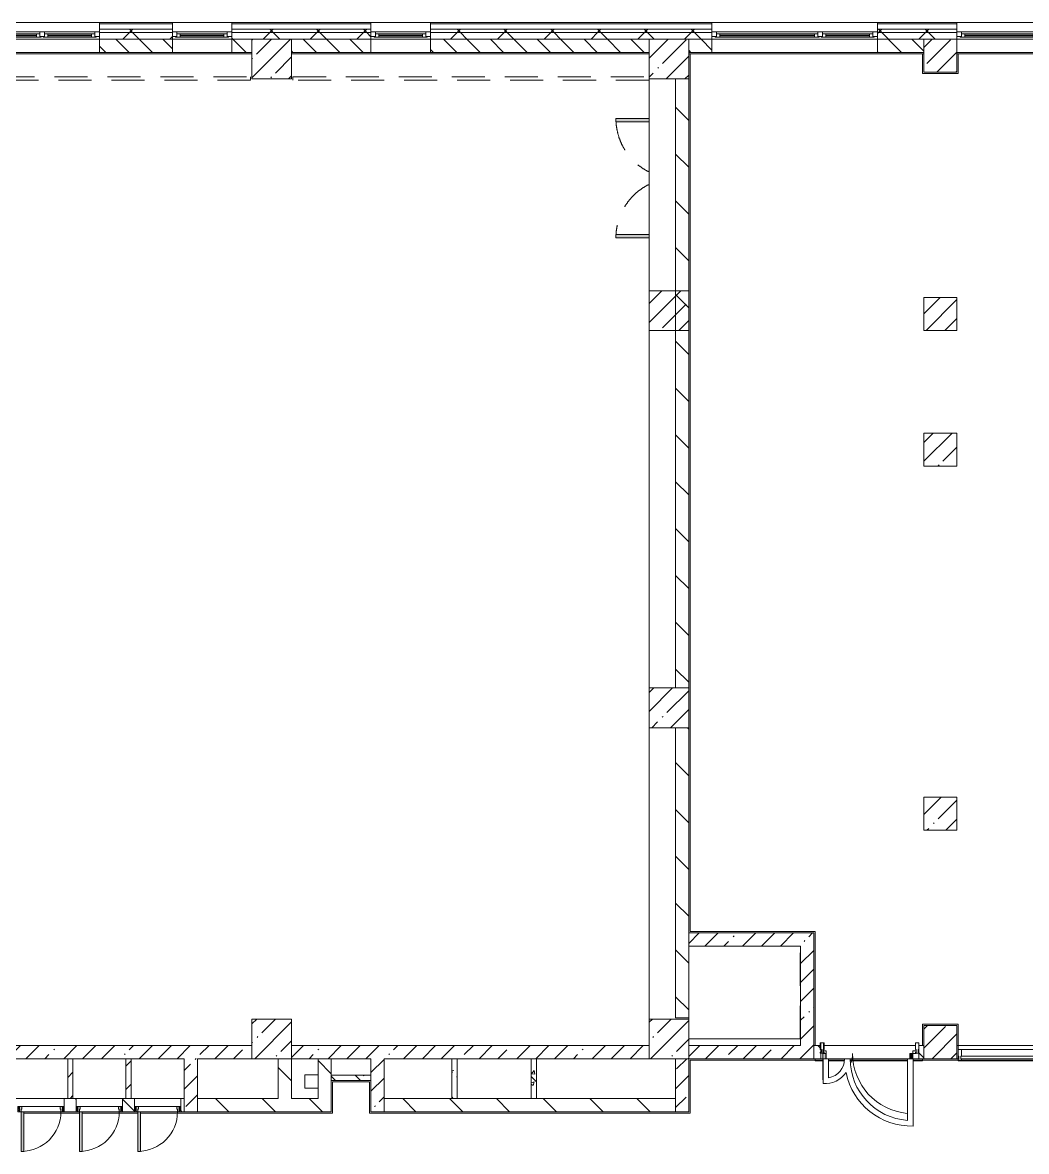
# Model space of a CAD drawing. Header units: millimetres. Extents: x 81469 to 279813, y -8553 to 29000.
# Drawn here: x 209501 to 224663, y 10300 to 27350 of the extents above; entities that cross this region are included whole.
import ezdxf

# ---------------------------------------------------------------- set-up
doc = ezdxf.new("R2010")
doc.units = ezdxf.units.MM
doc.linetypes.add('200_ШТРИХ__ш1_п0_6_', pattern=[800, 500, -300])
for name, color, linetype, lineweight, true_color in [('A-DETL-GENF-2', 7, 'Continuous', 5, 0xaaaaaa), ('A-DETL-GENF-3', 7, 'Continuous', 5, 0xe2e2e2), ('A-DOOR-4', 7, 'Continuous', 5, 0xe2e2e2), ('A-DOOR-5', 7, 'Continuous', 5, 0xaaaaaa), ('A-DOOR-FRAM-2', 7, 'Continuous', 5, 0xe2e2e2), ('A-DOOR-FRAM-4', 7, 'Continuous', 5, 0xaaaaaa), ('A-FLOR-2', 7, 'Continuous', 5, 0xaaaaaa), ('I-WALL-23', 7, 'Continuous', 5, 0x787878)]:
    doc.layers.add(name, color=color, linetype=linetype, lineweight=lineweight, true_color=true_color)
for name, color, linetype, lineweight in [('A-DETL-MBND-1', 7, '200_ШТРИХ__ш1_п0_6_', 9), ('A-GLAZ-3', 7, 'Continuous', 5), ('A-GLAZ-CURT-2', 7, 'Continuous', 5), ('A-GLAZ-CWMG-2', 7, 'Continuous', 5), ('A-WALL', 7, 'Continuous', 9), ('A-WALL-4', 7, 'Continuous', 5), ('I-WALL-21', 7, 'Continuous', 5), ('S-COLS-1', 7, 'Continuous', 5)]:
    doc.layers.add(name, color=color, linetype=linetype, lineweight=lineweight)
pattern_1 = [(45, (152802.76, 0), (-285.1231, 285.1231), []), (45, (153087.9, 0), (-285.1231, 285.1231), [504.031, -100.806, 16.764, -84.042])]
pattern_2 = [(45, (152802.76, 0), (-353.5534, 353.5534), []), (135, (152802.76, 0), (-353.5534, -353.5534), [])]
pattern_3 = [(135, (152802.76, 0), (-353.5534, -353.5534), [])]
pattern_4 = [(135, (152802.76, 0), (-377.1708, -377.1708), [533.4, -88.9, 17.78, -88.9]), (135, (152802.76, 376.94), (-377.1708, -377.1708), []), (50, (152802.76, 0), (637.6445, -55.7866), [66.675, -733.425]), (355, (152802.76, 0), (-123.3494, 668.699), [53.34, -586.74]), (100.451, (152855.9, -4.65), (514.299, 612.908), [56.665, -623.315]), (46.184, (152802.8, 177.8), (948.776, -147.15), [100.012, -1100.137]), (96.636, (152881.8, 165.5), (830.909, 865.997), [84.998, -934.973]), (351.184, (152802.8, 177.8), (830.918, 865.988), [80.01, -880.11]), (21, (152891.66, 133.35), (530.6506, -357.9283), [66.675, -733.425]), (326, (152891.66, 133.35), (216.308, 644.6585), [53.34, -586.74]), (71.451, (152935.9, 103.5), (746.9596, 286.7243), [56.665, -623.315]), (37.5, (152802.76, 0), (10.8105, 295.9426), [16.764, -562.864, 16.764, -578.866, -588.962]), (37.5, (152802.76, 0), (10.8105, 295.9426), [-1175.258, 16.764, -572.198]), (7.5, (152802.76, 0), (233.8692, 350.6318), [16.764, -322.834, 16.764, -549.529, -224.472]), (7.5, (152802.76, 0), (233.8692, 350.6318), [-905.891, 16.764, -207.708]), (327.5, (152604.51, 0), (474.5678, -20.0513), [16.764, -205.486, 16.764, -676.656, -920.115]), (327.5, (152604.51, 0), (474.5678, -20.0513), [-915.67, 16.764, -903.351]), (317.5, (152515.6, 0), (518.4522, 88.9934), [16.764, -272.161, 16.764, -443.738, -653.415]), (317.5, (152515.6, 0), (518.4522, 88.9934), [-749.427, 16.764, -636.651])]
pattern_5 = [(45, (152802.76, 0), (-176.7767, 176.7767), [])]

# ---------------------------------------------------------------- blocks, each defined once
blk = doc.blocks.new('BSC_Колонна _Прямоугольная - 600х600-23205240-3_4_3_птичка')
at = {"layer": 'S-COLS-1'}
h = blk.add_hatch(dxfattribs=at)
h.set_pattern_fill('FP_59', color=256, style=0, pattern_type=2)
h.set_pattern_definition([(45, (-66460, -12000), (-285.1231, 285.1231), []), (45, (-66174.88, -12000), (-285.1231, 285.1231), [504.031, -100.806, 16.764, -84.042])])
h.paths.add_polyline_path([(-300, -300), (300, -300), (300, 300), (-300, 300)])
for p, q in [((300, 300), (-300, 300)), ((-300, 300), (-300, -300)), ((300, -300), (300, 300)), ((-300, -300), (300, -300))]:
    blk.add_line(p, q, dxfattribs=at)
blk = doc.blocks.new('BSC_Колонна _Прямоугольная - 600х600-V104-3_4_3_птичка')
at = {"layer": 'S-COLS-1'}
h = blk.add_hatch(dxfattribs=at)
h.set_pattern_fill('FP_63', color=256, style=0, pattern_type=2)
h.set_pattern_definition([(45, (-66460, -17000), (-285.1231, 285.1231), []), (45, (-66174.88, -17000), (-285.1231, 285.1231), [504.031, -100.806, 16.764, -84.042])])
h.paths.add_polyline_path([(-300, -300), (300, -300), (300, 300), (-300, 300)])
for p, q in [((300, 300), (-300, 300)), ((-300, 300), (-300, -300)), ((300, -300), (300, 300)), ((-300, -300), (300, -300))]:
    blk.add_line(p, q, dxfattribs=at)
blk = doc.blocks.new('BSC_Колонна _Прямоугольная - 600х600-V114-3_4_3_птичка')
at = {"layer": 'S-COLS-1'}
h = blk.add_hatch(dxfattribs=at)
h.set_pattern_fill('FP_79', color=256, style=0, pattern_type=2)
h.set_pattern_definition([(45, (-60460, -12000), (-285.1231, 285.1231), []), (45, (-60174.88, -12000), (-285.1231, 285.1231), [504.031, -100.806, 16.764, -84.042])])
h.paths.add_polyline_path([(-300, -300), (300, -300), (300, 300), (-300, 300)])
for p, q in [((300, 300), (-300, 300)), ((-300, 300), (-300, -300)), ((300, -300), (300, 300)), ((-300, -300), (300, -300))]:
    blk.add_line(p, q, dxfattribs=at)
blk = doc.blocks.new('BSC_Колонна _Прямоугольная - 500х500-V121-3_4_3_птичка')
at = {"layer": 'S-COLS-1'}
h = blk.add_hatch(dxfattribs=at)
h.set_pattern_fill('FP_82', color=256, style=0, pattern_type=2)
h.set_pattern_definition([(45, (-70560, -22950), (-285.1231, 285.1231), []), (45, (-70274.88, -22950), (-285.1231, 285.1231), [504.031, -100.806, 16.764, -84.042])])
h.paths.add_polyline_path([(-250, -250), (250, -250), (250, 250), (-250, 250)])
for p, q in [((250, 250), (-250, 250)), ((-250, 250), (-250, -250)), ((250, -250), (250, 250)), ((-250, -250), (250, -250))]:
    blk.add_line(p, q, dxfattribs=at)
blk = doc.blocks.new('120_Окно_СКБ_2Ст - 120_Окно_СКБ_2Ст 3100х2500 _мал_створка слева_ 2-19089248-3_4_3_птичка')
at = {"layer": 'A-GLAZ-3'}
for p, q in [((-1550, -75), (-1550, -5)), ((-1550, -5), (-1480, -5)), ((1550, -5), (-1550, -5)), ((-1480, -75), (-1550, -75)), ((-1550, -75), (-1500, -75)), ((-1480, -75), (-1500, -75)), ((-1500, -75), (-1500, -85)), ((-1500, -85), (670, -85)), ((670, -85), (-1500, -85)), ((-1480, -5), (-1480, -75)), ((650, -35), (-1480, -35)), ((-1480, -35), (-1480, -75)), ((-1430, -85), (-1430, -35)), ((-1430, -55), (600, -55)), ((600, -65), (-1430, -65)), ((600, -85), (600, -35)), ((650, -75), (650, -5)), ((650, -5), (720, -5)), ((650, -75), (650, -35)), ((720, -75), (650, -75)), ((670, -75), (650, -75)), ((670, -75), (700, -75)), ((670, -85), (670, -75)), ((720, -75), (700, -75)), ((700, -75), (700, -85)), ((700, -85), (1500, -85)), ((1500, -85), (700, -85)), ((720, -5), (720, -75)), ((1480, -35), (720, -35)), ((720, -35), (720, -75)), ((770, -85), (770, -35)), ((770, -55), (1430, -55)), ((1430, -65), (770, -65)), ((1430, -85), (1430, -35)), ((1480, -75), (1480, -5)), ((1480, -5), (1550, -5)), ((1480, -75), (1480, -35)), ((1550, -75), (1480, -75)), ((1500, -75), (1480, -75)), ((1500, -75), (1550, -75)), ((1500, -85), (1500, -75)), ((1550, -5), (1550, -75))]:
    blk.add_line(p, q, dxfattribs=at)
blk = doc.blocks.new('BSC_Колонна _Прямоугольная - 500х500-V139-3_4_3_птичка')
at = {"layer": 'S-COLS-1'}
h = blk.add_hatch(dxfattribs=at)
h.set_pattern_fill('FP_95', color=256, style=0, pattern_type=2)
h.set_pattern_definition([(45, (-70560, -15400), (-285.1231, 285.1231), []), (45, (-70274.88, -15400), (-285.1231, 285.1231), [504.031, -100.806, 16.764, -84.042])])
h.paths.add_polyline_path([(-250, -250), (250, -250), (250, 250), (-250, 250)])
for p, q in [((250, 250), (-250, 250)), ((-250, 250), (-250, -250)), ((250, -250), (250, 250)), ((-250, -250), (250, -250))]:
    blk.add_line(p, q, dxfattribs=at)
blk = doc.blocks.new('110_Дверь_СКБ_2Ст - Д-10 1800x2100h_Актовый зал EI30-32403870-3_4_3_птичка')
at = {"layer": 'A-DETL-MBND-1'}
for points in [[(-887.5, 500), (-837.5, 500), (-837.5, 1000), (-887.5, 1000)], [(862.5, 1000), (862.5, 500), (912.5, 500), (912.5, 1000)]]:
    blk.add_hatch(color=256, dxfattribs=at).paths.add_polyline_path(points)
for p, q in [((-887.5, 1000), (-887.5, 500)), ((-837.5, 1000), (-887.5, 1000)), ((-837.5, 500), (-837.5, 1000)), ((912.5, 1000), (862.5, 1000)), ((862.5, 1000), (862.5, 500)), ((912.5, 500), (912.5, 1000))]:
    blk.add_line(p, q, dxfattribs=at)
for centre, start, end in [((-887.5, 100), 26.74452, 90), ((912.5, 100), 90, 153.25548)]:
    blk.add_arc(centre, 900, start, end, dxfattribs=at)
blk = doc.blocks.new('BSC_Колонна _Прямоугольная - 500х500-V187-3_4_3_птичка')
at = {"layer": 'S-COLS-1'}
h = blk.add_hatch(dxfattribs=at)
h.set_pattern_fill('FP_100', color=256, style=0, pattern_type=2)
h.set_pattern_definition([(45, (-70560, -20900), (-285.1231, 285.1231), []), (45, (-70274.88, -20900), (-285.1231, 285.1231), [504.031, -100.806, 16.764, -84.042])])
h.paths.add_polyline_path([(-250, -250), (250, -250), (250, 250), (-250, 250)])
for p, q in [((250, 250), (-250, 250)), ((-250, 250), (-250, -250)), ((250, -250), (250, 250)), ((-250, -250), (250, -250))]:
    blk.add_line(p, q, dxfattribs=at)
blk = doc.blocks.new('120_Окно_СКБ_1Ст - 120_Окно_СКБ_1Ст 900х2500_h_-19906774-3_4_3_птичка')
at = {"layer": 'A-GLAZ-3'}
for p, q in [((-450, -75), (-450, -5)), ((-450, -5), (-380, -5)), ((450, -5), (-450, -5)), ((-380, -75), (-450, -75)), ((-450, -75), (-400, -75)), ((-380, -75), (-400, -75)), ((-400, -75), (-400, -85)), ((-400, -85), (400, -85)), ((400, -85), (-400, -85)), ((-380, -5), (-380, -75)), ((380, -35), (-380, -35)), ((-380, -35), (-380, -75)), ((-330, -85), (-330, -35)), ((-330, -55), (330, -55)), ((330, -65), (-330, -65)), ((330, -85), (330, -35)), ((380, -75), (380, -5)), ((380, -5), (450, -5)), ((380, -75), (380, -35)), ((450, -75), (380, -75)), ((400, -75), (380, -75)), ((400, -75), (450, -75)), ((400, -85), (400, -75)), ((450, -5), (450, -75))]:
    blk.add_line(p, q, dxfattribs=at)
blk = doc.blocks.new('120_Окно_СКБ_2Ст - 120_Окно_СКБ_2Ст 2500х2500 _мал створка справа_-23206729-3_4_3_птичка')
at = {"layer": 'A-GLAZ-3'}
for p, q in [((-1250, -75), (-1250, -5)), ((-1250, -5), (-1180, -5)), ((1250, -5), (-1250, -5)), ((-1180, -75), (-1250, -75)), ((-1250, -75), (-1200, -75)), ((-1180, -75), (-1200, -75)), ((-1200, -75), (-1200, -85)), ((-1200, -85), (370, -85)), ((370, -85), (-1200, -85)), ((-1180, -5), (-1180, -75)), ((350, -35), (-1180, -35)), ((-1180, -35), (-1180, -75)), ((-1130, -85), (-1130, -35)), ((-1130, -55), (300, -55)), ((300, -65), (-1130, -65)), ((300, -85), (300, -35)), ((350, -75), (350, -5)), ((350, -5), (420, -5)), ((350, -75), (350, -35)), ((420, -75), (350, -75)), ((370, -75), (350, -75)), ((370, -75), (400, -75)), ((370, -85), (370, -75)), ((420, -75), (400, -75)), ((400, -75), (400, -85)), ((400, -85), (1200, -85)), ((1200, -85), (400, -85)), ((420, -5), (420, -75)), ((1180, -35), (420, -35)), ((420, -35), (420, -75)), ((470, -85), (470, -35)), ((470, -55), (1130, -55)), ((1130, -65), (470, -65)), ((1130, -85), (1130, -35)), ((1180, -75), (1180, -5)), ((1180, -5), (1250, -5)), ((1180, -75), (1180, -35)), ((1250, -75), (1180, -75)), ((1200, -75), (1180, -75)), ((1200, -75), (1250, -75)), ((1200, -85), (1200, -75)), ((1250, -5), (1250, -75))]:
    blk.add_line(p, q, dxfattribs=at)
blk = doc.blocks.new('120_Окно_СКБ_2Ст - 120_Окно_СКБ_2Ст 2100х2400 _мал створка справа_-19092174-3_4_3_птичка')
at = {"layer": 'A-GLAZ-3'}
for p, q in [((-1050, -75), (-1050, -5)), ((-1050, -5), (-980, -5)), ((1050, -5), (-1050, -5)), ((-980, -75), (-1050, -75)), ((-1050, -75), (-1000, -75)), ((-980, -75), (-1000, -75)), ((-1000, -75), (-1000, -85)), ((-1000, -85), (170, -85)), ((170, -85), (-1000, -85)), ((-980, -5), (-980, -75)), ((150, -35), (-980, -35)), ((-980, -35), (-980, -75)), ((-930, -85), (-930, -35)), ((-930, -55), (100, -55)), ((100, -65), (-930, -65)), ((100, -85), (100, -35)), ((150, -75), (150, -5)), ((150, -5), (220, -5)), ((150, -75), (150, -35)), ((220, -75), (150, -75)), ((170, -75), (150, -75)), ((170, -75), (200, -75)), ((170, -85), (170, -75)), ((220, -75), (200, -75)), ((200, -75), (200, -85)), ((200, -85), (1000, -85)), ((1000, -85), (200, -85)), ((220, -5), (220, -75)), ((980, -35), (220, -35)), ((220, -35), (220, -75)), ((270, -85), (270, -35)), ((270, -55), (930, -55)), ((930, -65), (270, -65)), ((930, -85), (930, -35)), ((980, -75), (980, -5)), ((980, -5), (1050, -5)), ((980, -75), (980, -35)), ((1050, -75), (980, -75)), ((1000, -75), (980, -75)), ((1000, -75), (1050, -75)), ((1000, -85), (1000, -75)), ((1050, -5), (1050, -75))]:
    blk.add_line(p, q, dxfattribs=at)
blk = doc.blocks.new('110_Дверь_СКБ_1Ст - д-18 700x2100h_Технический шкаф ЭОМ и СС-V191-3_4_3_птичка')
at = {"layer": 'A-DOOR-4'}
h = blk.add_hatch(color=256, dxfattribs=at)
h.paths.add_polyline_path([(312.5, 100), (312.5, 60), (302.5, 60), (302.5, 20), (337.5, 20), (337.5, 100)])
h.paths.add_polyline_path([(-287.5, 100), (-312.5, 100), (-312.5, 20), (-277.5, 20), (-277.5, 60), (-287.5, 60)])
at = {"layer": 'A-DOOR-5'}
h = blk.add_hatch(dxfattribs=at)
h.set_pattern_fill('FP_20', color=256, style=0, pattern_type=2)
h.set_pattern_definition([(135, (1951.41, 164.685), (-14.14214, -14.14214), []), (225, (1951.41, 164.685), (14.14214, -14.14214), [])])
h.paths.add_polyline_path([(362.5, 100), (337.5, 100), (337.5, 20), (362.5, 20)])
at = {"layer": 'A-DOOR-FRAM-2'}
blk.add_hatch(color=256, dxfattribs=at).paths.add_polyline_path([(272.5, 700), (272.5, 100), (312.5, 100), (312.5, 700)])
at = {"layer": 'A-DOOR-FRAM-4'}
h = blk.add_hatch(dxfattribs=at)
h.set_pattern_fill('FP_21', color=256, style=0, pattern_type=2)
h.set_pattern_definition([(45, (-171.384, 164.685), (-14.1421, 14.1421), []), (135, (-171.384, 164.685), (-14.1421, -14.1421), [])])
h.paths.add_polyline_path([(-312.5, 100), (-337.5, 100), (-337.5, 20), (-312.5, 20)])
at = {"layer": 'A-DOOR-5'}
for p, q in [((312.5, 700), (272.5, 700)), ((272.5, 700), (272.5, 100)), ((312.5, 100), (312.5, 700)), ((272.5, 100), (312.5, 100))]:
    blk.add_line(p, q, dxfattribs=at)
blk.add_arc((312.5, 100), 600, 90, 180, dxfattribs=at)
at = {"layer": 'A-DOOR-FRAM-4'}
for p, q in [((-312.5, 100), (-337.5, 100)), ((-337.5, 100), (-337.5, 20)), ((-337.5, 20), (-312.5, 20)), ((-287.5, 100), (-312.5, 100)), ((-312.5, 100), (-312.5, 20)), ((-312.5, 20), (-312.5, 100)), ((-312.5, 20), (-277.5, 20)), ((-287.5, 60), (-287.5, 100)), ((-287.5, 100), (272.5, 100)), ((-277.5, 60), (-287.5, 60)), ((-277.5, 20), (-277.5, 60)), ((302.5, 20), (-277.5, 20)), ((312.5, 60), (302.5, 60)), ((302.5, 60), (302.5, 20)), ((302.5, 20), (337.5, 20)), ((312.5, 100), (312.5, 60)), ((337.5, 100), (312.5, 100)), ((337.5, 20), (337.5, 100)), ((362.5, 100), (337.5, 100)), ((337.5, 100), (337.5, 20)), ((337.5, 20), (362.5, 20)), ((362.5, 20), (362.5, 100))]:
    blk.add_line(p, q, dxfattribs=at)
blk = doc.blocks.new('Прямоугольный импост - Импост структурный с накладкой - 160мм Темный-33326475-3_4_3_птичка')
at = {"layer": 'A-GLAZ-CWMG-2'}
for p, q in [((-50, 40), (-50, 140)), ((-50, 140), (0, 140)), ((-40, 40), (-50, 40)), ((-50, -17), (-50, 0)), ((-50, 0), (-40, 0)), ((-40, 0), (-40, 40)), ((-10, 40), (-10, 0)), ((0, 40), (-10, 40)), ((-10, 0), (0, 0)), ((0, 140), (0, 40)), ((0, 0), (0, -17)), ((0, -17), (-50, -17))]:
    blk.add_line(p, q, dxfattribs=at)
blk = doc.blocks.new('Дверь_Витражная_остекление_ - ВВ-6 остекление-32274838-3_4_3_птичка')
at = {"layer": 'A-DETL-GENF-3'}
for points in [[(705, 420), (701, 420), (701, 100), (660, 100), (660, 20), (705, 20), (705, 386)], [(-655, 100), (-655, 20), (-610, 20), (-610, 100)]]:
    blk.add_hatch(color=256, dxfattribs=at).paths.add_polyline_path(points)
at = {"layer": 'A-DETL-GENF-2'}
for p, q in [((705, 420), (705, 20)), ((705, 20), (705, 420)), ((-655, 100), (-655, 20)), ((-655, 100), (-655, 20)), ((-610, 20), (-655, 20)), ((-655, 20), (-610, 20)), ((-610, 100), (-610, 20)), ((-610, 20), (-610, 100)), ((660, 100), (660, 20)), ((660, 100), (660, 20))]:
    blk.add_line(p, q, dxfattribs=at)
at = {"layer": 'A-DOOR-5'}
for p, q in [((-655, 20), (-705, 20)), ((-705, 20), (-705, -20)), ((-655, 100), (-655, 20)), ((-655, -20), (-655, 20)), ((655, 100), (655, 20)), ((705, 20), (655, 20)), ((655, 20), (655, -20)), ((705, -20), (705, 20)), ((-705, -20), (-655, -20)), ((655, -20), (705, -20))]:
    blk.add_line(p, q, dxfattribs=at)
for centre, radius, start, end in [((-655, 20), 910, 360, 84.7731), ((655, 20), 400, 157.5, 180)]:
    blk.add_arc(centre, radius, start, end, dxfattribs=at)
blk = doc.blocks.new('Прямоугольный импост - Импост структурный с накладкой - 160мм Темный-33326241-3_4_3_птичка')
at = {"layer": 'A-GLAZ-CWMG-2'}
for p, q in [((-25, 40), (-25, 140)), ((-25, 140), (25, 140)), ((-15, 40), (-25, 40)), ((-25, -17), (-25, 0)), ((-25, 0), (-15, 0)), ((-15, 0), (-15, 40)), ((15, 40), (15, 0)), ((25, 40), (15, 40)), ((15, 0), (25, 0)), ((25, 140), (25, 40)), ((25, 0), (25, -17)), ((25, -17), (-25, -17))]:
    blk.add_line(p, q, dxfattribs=at)
blk = doc.blocks.new('Прямоугольный импост - Импост структурный с накладкой - 160мм Темный-33326242-3_4_3_птичка')
at = {"layer": 'A-GLAZ-CWMG-2'}
for p, q in [((0, 140), (-50, 140)), ((-50, 140), (-50, 40)), ((-50, 40), (-40, 40)), ((-40, 0), (-50, 0)), ((-50, 0), (-50, -17)), ((-40, 40), (-40, 0)), ((-10, 0), (-10, 40)), ((-10, 40), (0, 40)), ((0, 0), (-10, 0)), ((0, 40), (0, 140)), ((0, -17), (0, 0)), ((-50, -17), (0, -17))]:
    blk.add_line(p, q, dxfattribs=at)
blk = doc.blocks.new('Прямоугольный импост - Импост структурный с накладкой - 160мм Темный-33326237-3_4_3_птичка')
at = {"layer": 'A-GLAZ-CWMG-2'}
for p, q in [((-50, 40), (-50, 140)), ((-50, 140), (0, 140)), ((-40, 40), (-50, 40)), ((-50, -17), (-50, 0)), ((-50, 0), (-40, 0)), ((-40, 0), (-40, 40)), ((-10, 40), (-10, 0)), ((0, 40), (-10, 40)), ((-10, 0), (0, 0)), ((0, 140), (0, 40)), ((0, 0), (0, -17)), ((0, -17), (-50, -17))]:
    blk.add_line(p, q, dxfattribs=at)
blk = doc.blocks.new('Системная панель - Стекло - 40мм-V254-3_4_3_птичка')
at = {"layer": 'A-GLAZ-CURT-2'}
for p, q in [((567, 0), (-567, 0)), ((-567, 0), (-567, -40)), ((567, -40), (567, 0)), ((-567, -40), (567, -40))]:
    blk.add_line(p, q, dxfattribs=at)
blk = doc.blocks.new('Прямоугольный импост - Импост структурный с накладкой - 160мм Темный-32468813-3_4_3_птичка')
at = {"layer": 'A-GLAZ-CWMG-2'}
for p, q in [((70880, 11837), (71994, 11837)), ((70880, 11680), (71994, 11680))]:
    blk.add_line(p, q, dxfattribs=at)

msp = doc.modelspace()

# ---------------------------------------------------------------- hatches: boundary and pattern name
at = {"layer": 'A-WALL-4'}
h = msp.add_hatch(dxfattribs=at)
h.set_pattern_fill('FP_68', color=256, style=0, pattern_type=2)
h.set_pattern_definition(pattern_2)
h.paths.add_polyline_path([(237372.8, 27200), (237372.8, 27250), (233152.8, 27250), (233152.8, 27200), (237171.7, 27200)])
h.paths.add_polyline_path([(229247.9, 27200), (230052.8, 27200), (230052.8, 27250), (229152.8, 27250), (229152.8, 27200)])
h.paths.add_polyline_path([(219912.8, 27200), (219912.8, 27250), (215662.8, 27250), (215662.8, 27200), (218993.7, 27200)])
h.paths.add_polyline_path([(222412.8, 27200), (223612.8, 27200), (223612.8, 27250), (222412.8, 27250)])
h.paths.add_polyline_path([(225712.8, 27200), (227052.8, 27200), (227052.8, 27250), (225712.8, 27250)])
h.paths.add_polyline_path([(214332.7, 27200), (214762.8, 27200), (214762.8, 27250), (212662.8, 27250), (212662.8, 27200), (213400.5, 27200)])
h.paths.add_polyline_path([(211536.1, 27200), (211762.8, 27200), (211762.8, 27250), (210662.8, 27250), (210662.8, 27200)])
h.paths.add_polyline_path([(206875, 27200), (207562.8, 27200), (207562.8, 27250), (206062.8, 27250), (206062.8, 27200)])
h.paths.add_polyline_path([(203146.2, 27200), (203562.8, 27200), (203562.8, 27250), (202463, 27250), (202463, 27200)])
h.paths.add_polyline_path([(194962.8, 27200), (197362.8, 27200), (197362.8, 27250), (194862.8, 27250), (194862.8, 27200)])
h.paths.add_polyline_path([(200462.8, 27200), (201563, 27200), (201563, 27250), (200462.8, 27250)])
h = msp.add_hatch(dxfattribs=at)
h.set_pattern_fill('FP_68', color=256, style=0, pattern_type=2)
h.set_pattern_definition(pattern_2)
h.paths.add_polyline_path([(237372.8, 27100), (237372.8, 27200), (233152.8, 27200), (233152.8, 27100), (237171.7, 27100)])
h.paths.add_polyline_path([(222412.8, 27100), (223612.8, 27100), (223612.8, 27200), (222412.8, 27200)])
h.paths.add_polyline_path([(225712.8, 27100), (227052.8, 27100), (227052.8, 27200), (225712.8, 27200)])
h.paths.add_polyline_path([(219912.8, 27100), (219912.8, 27200), (215662.8, 27200), (215662.8, 27100), (218993.7, 27100)])
h.paths.add_polyline_path([(229152.8, 27100), (230052.8, 27100), (230052.8, 27200), (229152.8, 27200)])
h.paths.add_polyline_path([(207562.8, 27100), (207562.8, 27200), (206062.8, 27200), (206062.8, 27100), (206875, 27100)])
h.paths.add_polyline_path([(214332.7, 27100), (214762.8, 27100), (214762.8, 27200), (212662.8, 27200), (212662.8, 27100), (213400.5, 27100)])
h.paths.add_polyline_path([(210662.8, 27100), (211762.8, 27100), (211762.8, 27200), (210662.8, 27200)])
h.paths.add_polyline_path([(201563, 27100), (201563, 27200), (200462.8, 27200), (200462.8, 27100), (201281.8, 27100)])
h.paths.add_polyline_path([(202463, 27100), (203562.8, 27100), (203562.8, 27200), (202463, 27200)])
h.paths.add_polyline_path([(196620.8, 27100), (197362.8, 27100), (197362.8, 27200), (194962.8, 27200), (194962.8, 27100), (195562.8, 27100)])
h = msp.add_hatch(dxfattribs=at)
h.set_pattern_fill('FP_66', color=256, style=0, pattern_type=2)
h.set_pattern_definition([(135, (152802.76, 0), (-176.7767, -176.7767), [])])
h.paths.add_polyline_path([(234841.2, 26900), (237002.8, 26900), (237002.8, 27100), (233952.8, 27100), (233952.8, 26900)])
h.paths.add_polyline_path([(233442.9, 26900), (233452.8, 26900), (233452.8, 27100), (233152.8, 27100), (233152.8, 26900)])
h.paths.add_polyline_path([(218962.8, 26900), (218962.8, 27100), (215662.8, 27100), (215662.8, 26900), (217129.3, 26900)])
h.paths.add_polyline_path([(222412.8, 26900), (223112.8, 26900), (223112.8, 27100), (222412.8, 27100)])
h.paths.add_polyline_path([(219912.8, 26900), (219912.8, 27100), (219562.8, 27100), (219562.8, 26900)])
h.paths.add_polyline_path([(225712.8, 26900), (226342.8, 26900), (226342.8, 27100), (225712.8, 27100)])
h.paths.add_polyline_path([(226842.8, 26900), (227052.8, 26900), (227052.8, 27100), (226842.8, 27100)])
h.paths.add_polyline_path([(229552.8, 26900), (229552.8, 27100), (229152.8, 27100), (229152.8, 26900), (229247.9, 26900)])
h.paths.add_polyline_path([(212662.8, 26900), (212962.8, 26900), (212962.8, 27100), (212662.8, 27100)])
h.paths.add_polyline_path([(210662.8, 26900), (211762.8, 26900), (211762.8, 27100), (210662.8, 27100)])
h.paths.add_polyline_path([(206962.8, 26900), (206962.8, 27100), (206062.8, 27100), (206062.8, 26900), (206875, 26900)])
h.paths.add_polyline_path([(213562.8, 26900), (214762.8, 26900), (214762.8, 27100), (213562.8, 27100)])
h.paths.add_polyline_path([(202463, 26900), (203562.8, 26900), (203562.8, 27100), (202463, 27100)])
h.paths.add_polyline_path([(200962.8, 26900), (200962.8, 27100), (200462.8, 27100), (200462.8, 26900)])
h.paths.add_polyline_path([(197362.8, 26900), (197362.8, 27100), (195562.8, 27100), (195562.8, 26900), (196620.8, 26900)])
at = {"layer": 'I-WALL-21'}
h = msp.add_hatch(dxfattribs=at)
h.set_pattern_fill('FP_67', color=256, style=0, pattern_type=2)
h.set_pattern_definition(pattern_3)
h.paths.add_polyline_path([(219362.8, 12320), (219562.8, 12320), (219562.8, 16700), (219362.8, 16700), (219362.8, 13534.8)])
h.paths.add_polyline_path([(219362.8, 17300), (219562.8, 17300), (219562.8, 26500), (219362.8, 26500), (219362.8, 20476.2)])
h = msp.add_hatch(dxfattribs=at)
h.set_pattern_fill('FP_64', color=256, style=0, pattern_type=2)
h.set_pattern_definition(pattern_1)
h.paths.add_polyline_path([(220858.1, 13400), (221252.8, 13400), (221252.8, 13600), (219562.8, 13600), (219562.8, 13400)])
h = msp.add_hatch(dxfattribs=at)
h.set_pattern_fill('FP_64', color=256, style=0, pattern_type=2)
h.set_pattern_definition(pattern_1)
h.paths.add_polyline_path([(221324.2, 11700), (221452.8, 11700), (221452.8, 13600), (221252.8, 13600), (221252.8, 11700)])
h = msp.add_hatch(dxfattribs=at)
h.set_pattern_fill('FP_64', color=256, style=0, pattern_type=2)
h.set_pattern_definition(pattern_1)
h.paths.add_polyline_path([(214762.8, 11700), (218962.8, 11700), (218962.8, 11900), (213562.8, 11900), (213562.8, 11700), (214162.8, 11700)])
h.paths.add_polyline_path([(212142.8, 11700), (212962.8, 11700), (212962.8, 11900), (207562.8, 11900), (207562.8, 11700), (211942.8, 11700)])
h = msp.add_hatch(dxfattribs=at)
h.set_pattern_fill('FP_64', color=256, style=0, pattern_type=2)
h.set_pattern_definition(pattern_1)
h.paths.add_polyline_path([(221252.8, 11700), (221252.8, 11900), (219562.8, 11900), (219562.8, 11700), (220858.1, 11700)])
h = msp.add_hatch(dxfattribs=at)
h.set_pattern_fill('FP_67', color=256, style=0, pattern_type=2)
h.set_pattern_definition(pattern_3)
h.paths.add_polyline_path([(221452.8, 11700), (221556.8, 11700), (221556.8, 11900), (221452.8, 11900), (221452.8, 11799.5)])
h.paths.add_polyline_path([(223036.8, 11700), (223112.8, 11700), (223112.8, 11900), (223036.8, 11900), (223036.8, 11799.5)])
h.paths.add_polyline_path([(223632.8, 11700), (223632.8, 11900), (223612.8, 11900), (223612.8, 11700)])
h.paths.add_polyline_path([(226342.8, 11700), (226342.8, 11900), (226322.8, 11900), (226322.8, 11700)])
h = msp.add_hatch(dxfattribs=at)
h.set_pattern_fill('FP_69', color=256, style=0, pattern_type=2)
h.set_pattern_definition(pattern_5)
h.paths.add_polyline_path([(210262, 11100), (210262, 11700), (210182, 11700), (210182, 11100)])
h = msp.add_hatch(dxfattribs=at)
h.set_pattern_fill('FP_69', color=256, style=0, pattern_type=2)
h.set_pattern_definition(pattern_5)
h.paths.add_polyline_path([(211062, 11100), (211142, 11100), (211142, 11700), (211062, 11700), (211062, 11221)])
h = msp.add_hatch(dxfattribs=at)
h.set_pattern_fill('FP_64', color=256, style=0, pattern_type=2)
h.set_pattern_definition(pattern_1)
h.paths.add_polyline_path([(211942.8, 10900), (212142.8, 10900), (212142.8, 11700), (211942.8, 11700), (211942.8, 11100)])
h = msp.add_hatch(dxfattribs=at)
h.set_pattern_fill('FP_67', color=256, style=0, pattern_type=2)
h.set_pattern_definition(pattern_3)
h.paths.add_polyline_path([(213562.8, 11100), (213562.8, 11700), (213362.8, 11700), (213362.8, 11100), (213400.5, 11100)])
h = msp.add_hatch(dxfattribs=at)
h.set_pattern_fill('FP_67', color=256, style=0, pattern_type=2)
h.set_pattern_definition(pattern_3)
h.paths.add_polyline_path([(213962.8, 10900), (214162.8, 10900), (214162.8, 11700), (213962.8, 11700), (213962.8, 11100)])
h = msp.add_hatch(dxfattribs=at)
h.set_pattern_fill('FP_64', color=256, style=0, pattern_type=2)
h.set_pattern_definition(pattern_1)
h.paths.add_polyline_path([(214962.8, 10900), (214962.8, 11700), (214762.8, 11700), (214762.8, 10900)])
h = msp.add_hatch(dxfattribs=at)
h.set_pattern_fill('FP_64', color=256, style=0, pattern_type=2)
h.set_pattern_definition(pattern_1)
h.paths.add_polyline_path([(219562.8, 10900), (219562.8, 11700), (219362.8, 11700), (219362.8, 10900)])
h = msp.add_hatch(dxfattribs=at)
h.set_pattern_fill('FP_67', color=256, style=0, pattern_type=2)
h.set_pattern_definition(pattern_3)
h.paths.add_polyline_path([(213962.8, 10900), (213962.8, 11100), (212142.8, 11100), (212142.8, 10900), (213400.5, 10900)])
h.paths.add_polyline_path([(210137.8, 10900), (210310.6, 10900), (210310.6, 11100), (210130.6, 11100), (210130.6, 10900)])
h.paths.add_polyline_path([(211010.6, 10900), (211190.6, 10900), (211190.6, 11100), (211010.6, 11100), (211010.6, 10980)])
h.paths.add_polyline_path([(211942.8, 10900), (211942.8, 11100), (211890.6, 11100), (211890.6, 10900)])
h.paths.add_polyline_path([(209430.6, 10900), (209430.6, 11100), (209250.6, 11100), (209250.6, 10900)])
h.paths.add_polyline_path([(207807.2, 10900), (208302.8, 10900), (208302.8, 11100), (204712.8, 11100), (204712.8, 10900), (205942.8, 10900)])
h.paths.add_polyline_path([(208502.8, 10900), (208550.6, 10900), (208550.6, 11100), (208502.8, 11100), (208502.8, 10980)])
h.paths.add_polyline_path([(202214, 10900), (204512.8, 10900), (204512.8, 11100), (197562.8, 11100), (197562.8, 10900), (198485.2, 10900)])
h = msp.add_hatch(dxfattribs=at)
h.set_pattern_fill('FP_67', color=256, style=0, pattern_type=2)
h.set_pattern_definition(pattern_3)
h.paths.add_polyline_path([(214962.8, 10900), (215562.8, 10900), (215562.8, 11100), (214962.8, 11100)])
h = msp.add_hatch(dxfattribs=at)
h.set_pattern_fill('FP_67', color=256, style=0, pattern_type=2)
h.set_pattern_definition(pattern_3)
h.paths.add_polyline_path([(219362.8, 10900), (219362.8, 11100), (215562.8, 11100), (215562.8, 10900), (217129.3, 10900)])
at = {"layer": 'I-WALL-23'}
h = msp.add_hatch(dxfattribs=at)
h.set_pattern_fill('FP_72', color=256, style=0, pattern_type=2)
h.set_pattern_definition(pattern_4)
h.paths.add_polyline_path([(216062.8, 11100), (216062.8, 11700), (215982.8, 11700), (215982.8, 11100)])
h = msp.add_hatch(dxfattribs=at)
h.set_pattern_fill('FP_72', color=256, style=0, pattern_type=2)
h.set_pattern_definition(pattern_4)
h.paths.add_polyline_path([(217262.8, 11100), (217262.8, 11700), (217182.8, 11700), (217182.8, 11100)])
h = msp.add_hatch(dxfattribs=at)
h.set_pattern_fill('FP_72', color=256, style=0, pattern_type=2)
h.set_pattern_definition(pattern_4)
h.paths.add_polyline_path([(214762.8, 11370), (214762.8, 11450), (214162.8, 11450), (214162.8, 11370)])
at = {"layer": 'S-COLS-1'}
h = msp.add_hatch(dxfattribs=at)
h.set_pattern_fill('FP_64', color=256, style=0, pattern_type=2)
h.set_pattern_definition(pattern_1)
h.paths.add_polyline_path([(213562.8, 26500), (213562.8, 27100), (212962.8, 27100), (212962.8, 26500), (213400.5, 26500)])
h = msp.add_hatch(dxfattribs=at)
h.set_pattern_fill('FP_64', color=256, style=0, pattern_type=2)
h.set_pattern_definition(pattern_1)
h.paths.add_polyline_path([(219362.8, 26500), (219562.8, 26500), (219562.8, 27100), (218962.8, 27100), (218962.8, 26500), (218993.7, 26500)])
h = msp.add_hatch(dxfattribs=at)
h.set_pattern_fill('FP_64', color=256, style=0, pattern_type=2)
h.set_pattern_definition(pattern_1)
h.paths.add_polyline_path([(223112.8, 26600), (223612.8, 26600), (223612.8, 27100), (223112.8, 27100), (223112.8, 26839.2)])
h = msp.add_hatch(dxfattribs=at)
h.set_pattern_fill('FP_64', color=256, style=0, pattern_type=2)
h.set_pattern_definition(pattern_1)
h.paths.add_polyline_path([(219562.8, 22700), (219562.8, 23300), (218962.8, 23300), (218962.8, 22700)])
h = msp.add_hatch(dxfattribs=at)
h.set_pattern_fill('FP_64', color=256, style=0, pattern_type=2)
h.set_pattern_definition(pattern_1)
h.paths.add_polyline_path([(223612.8, 11700), (223612.8, 12200), (223112.8, 12200), (223112.8, 11700)])

# ---------------------------------------------------------------- linework, layer by layer
at = {"layer": 'A-DETL-MBND-1'}
for p, q in [((207582.8, 26529), (212942.8, 26529)), ((212942.8, 26479), (207582.8, 26479)), ((212942.8, 26479), (212942.8, 26529)), ((213583.8, 26529), (213583.8, 26479)), ((213583.8, 26529), (218962.8, 26529)), ((218962.8, 26479), (213583.8, 26479)), ((221247.8, 12000), (221247.8, 13400))]:
    msp.add_line(p, q, dxfattribs=at)
at = {"layer": 'A-FLOR-2'}
for p, q in [((219582.8, 26880), (219582.8, 13620)), ((223092.8, 26580), (223092.8, 26880)), ((223632.8, 26880), (223632.8, 26580)), ((218962.8, 26500), (218962.8, 23300)), ((223632.8, 26580), (223092.8, 26580)), ((218962.8, 22700), (218962.8, 17300)), ((218962.8, 16700), (218962.8, 12300)), ((219582.8, 13620), (221472.8, 13620)), ((221472.8, 13620), (221472.8, 11900)), ((219562.8, 12300), (219562.8, 12320)), ((223092.8, 11900), (223092.8, 12220)), ((223092.8, 12220), (223632.8, 12220)), ((223632.8, 12220), (223632.8, 11900)), ((221252.8, 12000), (219562.8, 12000)), ((221590.8, 11680), (219582.8, 11680)), ((219582.8, 11680), (219582.8, 10880)), ((221472.8, 11700), (221472.8, 11669)), ((221472.8, 11669), (221590.8, 11669)), ((221675.5, 11700), (221590.8, 11700)), ((221590.8, 11700), (221590.8, 11327.5)), ((221675.5, 11413.8), (221675.5, 11700)), ((221915, 11680), (221675.5, 11680)), ((221675.5, 11669), (221913.9, 11669)), ((222001.4, 11697.2), (221916.7, 11697.2)), ((222865.1, 11680), (222002.4, 11680)), ((222003.1, 11669), (222865.1, 11669)), ((222949.8, 11700), (222865.1, 11700)), ((222865.1, 11700), (222865.1, 10768.9)), ((222949.8, 10681.9), (222949.8, 11700)), ((223632.8, 11680), (222949.8, 11680)), ((222949.8, 11669), (223092.8, 11669)), ((223092.8, 11669), (223092.8, 11700)), ((223632.8, 11680), (223632.8, 11669)), ((223632.8, 11669), (224870.8, 11669)), ((213762.8, 11457), (213962.8, 11457)), ((213762.8, 11257), (213762.8, 11457)), ((213962.8, 11257), (213762.8, 11257)), ((214741.8, 11350), (214182.8, 11350)), ((214182.8, 11350), (214182.8, 10880)), ((214741.8, 10880), (214741.8, 11350)), ((210360.6, 10880), (209520.6, 10880)), ((211240.6, 10880), (210400.6, 10880)), ((214182.8, 10880), (211280.6, 10880)), ((219582.8, 10880), (214741.8, 10880))]:
    msp.add_line(p, q, dxfattribs=at)
for centre, radius, start, end in [((221629.7, 11697.2), 287, 279.17366, 0), ((222932.2, 11697.2), 930.7, 180, 265.86869), ((221629.7, 11697.2), 371.7, 263.98747, 326.07537), ((222932.2, 11697.2), 1015.4, 191.7891, 270.99569)]:
    msp.add_arc(centre, radius, start, end, dxfattribs=at)
at = {"layer": 'A-WALL'}
for p, q in [((211762.8, 27330), (210662.8, 27330)), ((214762.8, 27330), (212662.8, 27330)), ((219912.8, 27330), (215662.8, 27330)), ((223612.8, 27330), (222412.8, 27330)), ((211762.8, 27250), (210662.8, 27250)), ((211762.8, 27200), (210662.8, 27200)), ((214762.8, 27250), (212662.8, 27250)), ((214762.8, 27200), (212662.8, 27200)), ((219912.8, 27250), (215662.8, 27250)), ((219912.8, 27200), (215662.8, 27200)), ((223612.8, 27250), (222412.8, 27250)), ((223612.8, 27200), (222412.8, 27200)), ((221452.8, 11900), (221452.8, 11700)), ((210262, 11700), (210182, 11700)), ((211142, 11700), (211062, 11700)), ((214162.8, 11700), (213962.8, 11700)), ((216062.8, 11700), (215982.8, 11700)), ((217262.8, 11700), (217182.8, 11700)), ((214162.8, 11450), (214162.8, 11370)), ((214762.8, 11370), (214762.8, 11450)), ((210182, 11100), (210262, 11100)), ((211062, 11100), (211142, 11100)), ((211942.8, 10900), (211942.8, 11100)), ((212142.8, 10900), (212142.8, 11100)), ((214962.8, 10900), (214962.8, 11100)), ((215982.8, 11100), (216062.8, 11100)), ((217182.8, 11100), (217262.8, 11100)), ((219362.8, 11100), (219362.8, 10900))]:
    msp.add_line(p, q, dxfattribs=at)
at = {"layer": 'A-WALL-4'}
for p, q in [((229152.8, 27350), (202463, 27350)), ((210662.8, 27350), (210662.8, 26900)), ((211762.8, 26900), (211762.8, 27350)), ((212662.8, 27350), (212662.8, 26900)), ((214762.8, 26900), (214762.8, 27350)), ((215662.8, 27350), (215662.8, 26900)), ((219912.8, 26900), (219912.8, 27350)), ((222412.8, 27350), (222412.8, 26900)), ((223612.8, 27100), (223612.8, 27350)), ((214762.8, 27100), (206062.8, 27100)), ((212962.8, 26900), (212962.8, 27100)), ((213562.8, 27100), (213562.8, 26900)), ((223112.8, 27100), (213562.8, 27100)), ((218962.8, 26900), (218962.8, 27100)), ((219562.8, 27100), (219562.8, 26900)), ((233452.8, 27100), (222412.8, 27100)), ((223112.8, 26900), (223112.8, 27100)), ((210662.8, 26900), (211762.8, 26900)), ((212662.8, 26900), (212962.8, 26900)), ((213562.8, 26900), (214762.8, 26900)), ((215662.8, 26900), (218962.8, 26900)), ((219562.8, 26900), (219912.8, 26900)), ((222412.8, 26900), (223112.8, 26900))]:
    msp.add_line(p, q, dxfattribs=at)
at = {"layer": 'I-WALL-21'}
for p, q in [((207562.8, 27100), (210662.8, 27100)), ((211762.8, 27100), (212662.8, 27100)), ((214762.8, 27100), (215662.8, 27100)), ((219912.8, 27100), (222412.8, 27100)), ((223612.8, 27100), (225712.8, 27100)), ((210662.8, 26900), (207562.8, 26900)), ((212962.8, 26880), (207562.8, 26880)), ((212662.8, 26900), (211762.8, 26900)), ((218962.8, 26880), (213562.8, 26880)), ((215662.8, 26900), (214762.8, 26900)), ((223112.8, 26880), (219562.8, 26880)), ((222412.8, 26900), (219912.8, 26900)), ((225712.8, 26900), (223612.8, 26900)), ((226342.8, 26880), (223612.8, 26880)), ((219362.8, 26500), (219362.8, 17300)), ((219562.8, 26500), (219362.8, 26500)), ((219562.8, 17300), (219562.8, 26500)), ((219362.8, 16700), (219362.8, 12320)), ((219562.8, 12320), (219562.8, 16700)), ((221452.8, 13600), (219562.8, 13600)), ((221452.8, 11900), (221452.8, 13600)), ((219562.8, 13400), (221252.8, 13400)), ((221252.8, 13400), (221252.8, 11900)), ((219362.8, 12320), (219562.8, 12320)), ((212962.8, 11900), (207562.8, 11900)), ((218962.8, 11900), (213562.8, 11900)), ((221252.8, 11900), (219562.8, 11900)), ((221556.8, 11900), (221452.8, 11900)), ((221556.8, 11700), (221556.8, 11900)), ((221606.8, 11900), (222986.8, 11900)), ((223112.8, 11900), (223036.8, 11900)), ((223036.8, 11900), (223036.8, 11700)), ((223112.8, 11700), (223112.8, 11900)), ((223612.8, 11900), (223612.8, 11700)), ((223612.8, 11900), (226342.8, 11900)), ((223632.8, 11700), (223632.8, 11900)), ((209382, 11700), (210182, 11700)), ((210182, 11700), (210182, 11100)), ((210262, 11100), (210262, 11700)), ((210262, 11700), (211062, 11700)), ((211062, 11700), (211062, 11100)), ((211142, 11100), (211142, 11700)), ((211142, 11700), (211942.8, 11700)), ((211942.8, 11700), (211942.8, 11100)), ((212142.8, 11100), (212142.8, 11700)), ((212142.8, 11700), (212962.8, 11700)), ((213362.8, 11700), (213362.8, 11100)), ((213562.8, 11100), (213562.8, 11700)), ((213562.8, 11700), (213962.8, 11700)), ((213962.8, 11700), (213962.8, 11100)), ((214162.8, 11450), (214162.8, 11700)), ((214162.8, 11700), (214762.8, 11700)), ((214762.8, 11700), (214762.8, 11450)), ((214962.8, 11100), (214962.8, 11700)), ((214962.8, 11700), (215982.8, 11700)), ((215982.8, 11700), (215982.8, 11100)), ((216062.8, 11700), (217182.8, 11700)), ((216062.8, 11100), (216062.8, 11700)), ((217182.8, 11700), (217182.8, 11100)), ((217262.8, 11700), (218962.8, 11700)), ((217262.8, 11100), (217262.8, 11700)), ((219362.8, 11700), (219362.8, 11100)), ((219562.8, 10900), (219562.8, 11700)), ((219562.8, 11700), (221452.8, 11700)), ((221452.8, 11700), (221590.8, 11700)), ((222865.1, 11700), (221675.5, 11700)), ((223112.8, 11700), (222949.8, 11700)), ((223612.8, 11700), (223642.8, 11700)), ((214762.8, 11450), (214162.8, 11450)), ((214162.8, 11370), (214762.8, 11370)), ((214162.8, 10900), (214162.8, 11370)), ((214762.8, 11370), (214762.8, 10900)), ((209382, 11100), (210182, 11100)), ((210130.6, 11100), (210130.6, 10980)), ((210262, 11100), (211062, 11100)), ((210310.6, 10980), (210310.6, 11100)), ((211010.6, 11100), (211010.6, 10980)), ((211142, 11100), (211942.8, 11100)), ((211190.6, 10980), (211190.6, 11100)), ((211890.6, 11100), (211890.6, 10980)), ((213362.8, 11100), (212142.8, 11100)), ((213962.8, 11100), (213562.8, 11100)), ((215982.8, 11100), (214962.8, 11100)), ((217182.8, 11100), (216062.8, 11100)), ((219362.8, 11100), (217262.8, 11100)), ((210130.6, 10900), (210310.6, 10900)), ((211010.6, 10900), (211190.6, 10900)), ((211890.6, 10900), (214162.8, 10900)), ((214762.8, 10900), (219562.8, 10900))]:
    msp.add_line(p, q, dxfattribs=at)
at = {"layer": 'S-COLS-1'}
for p, q in [((213562.8, 27100), (212962.8, 27100)), ((212962.8, 27100), (212962.8, 26900)), ((213562.8, 26900), (213562.8, 27100)), ((219562.8, 27100), (218962.8, 27100)), ((218962.8, 27100), (218962.8, 26900)), ((219562.8, 26900), (219562.8, 27100)), ((223612.8, 27100), (223112.8, 27100)), ((223112.8, 27100), (223112.8, 26900)), ((223612.8, 26600), (223612.8, 27100)), ((212962.8, 26900), (212962.8, 26500)), ((213562.8, 26500), (213562.8, 26900)), ((218962.8, 26900), (218962.8, 26500)), ((219562.8, 26500), (219562.8, 26900)), ((223112.8, 26900), (223112.8, 26600)), ((223112.8, 26600), (223612.8, 26600)), ((212962.8, 26500), (213562.8, 26500)), ((218962.8, 26500), (219362.8, 26500)), ((219362.8, 26500), (219562.8, 26500)), ((219562.8, 23300), (218962.8, 23300)), ((218962.8, 23300), (218962.8, 22700)), ((219562.8, 22700), (219562.8, 23300)), ((218962.8, 22700), (219562.8, 22700)), ((223612.8, 12200), (223112.8, 12200)), ((223112.8, 12200), (223112.8, 11900)), ((223612.8, 11900), (223612.8, 12200)), ((223112.8, 11900), (223112.8, 11700)), ((223612.8, 11700), (223612.8, 11900)), ((223112.8, 11700), (223612.8, 11700))]:
    msp.add_line(p, q, dxfattribs=at)

# ---------------------------------------------------------------- block references
at = {"layer": 'A-DETL-MBND-1', "rotation": 89.9999999999999}
msp.add_blockref('110_Дверь_СКБ_2Ст - Д-10 1800x2100h_Актовый зал EI30-32403870-3_4_3_птичка', (219462.8, 24987.5), dxfattribs=at)
at = {"layer": 'A-DOOR-5', "rotation": 180}
for name, p in [('Дверь_Витражная_остекление_ - ВВ-6 остекление-32274838-3_4_3_птичка', (222291.8, 11800)), ('110_Дверь_СКБ_1Ст - д-18 700x2100h_Технический шкаф ЭОМ и СС-V191-3_4_3_птичка', (209793.1, 11000)), ('110_Дверь_СКБ_1Ст - д-18 700x2100h_Технический шкаф ЭОМ и СС-V191-3_4_3_птичка', (210673.1, 11000)), ('110_Дверь_СКБ_1Ст - д-18 700x2100h_Технический шкаф ЭОМ и СС-V191-3_4_3_птичка', (211553.1, 11000))]:
    msp.add_blockref(name, p, dxfattribs=at)
at = {"layer": 'A-GLAZ-3'}
for name, p in [('120_Окно_СКБ_2Ст - 120_Окно_СКБ_2Ст 3100х2500 _мал_створка слева_ 2-19089248-3_4_3_птичка', (209112.8, 27215)), ('120_Окно_СКБ_1Ст - 120_Окно_СКБ_1Ст 900х2500_h_-19906774-3_4_3_птичка', (212212.8, 27215)), ('120_Окно_СКБ_1Ст - 120_Окно_СКБ_1Ст 900х2500_h_-19906774-3_4_3_птичка', (215212.8, 27215)), ('120_Окно_СКБ_2Ст - 120_Окно_СКБ_2Ст 2500х2500 _мал створка справа_-23206729-3_4_3_птичка', (221162.8, 27215)), ('120_Окно_СКБ_2Ст - 120_Окно_СКБ_2Ст 2100х2400 _мал створка справа_-19092174-3_4_3_птичка', (224662.8, 27215))]:
    msp.add_blockref(name, p, dxfattribs=at)
at = {"layer": 'A-GLAZ-CURT-2', "rotation": 180}
msp.add_blockref('Системная панель - Стекло - 40мм-V254-3_4_3_птичка', (224239.8, 11697), dxfattribs=at)
at = {"layer": 'A-GLAZ-CWMG-2', "extrusion": (0, 0, -1)}
for name, p in [('Прямоугольный импост - Импост структурный с накладкой - 160мм Темный-33326241-3_4_3_птичка', (-221571.8, 11800)), ('Прямоугольный импост - Импост структурный с накладкой - 160мм Темный-33326475-3_4_3_птичка', (-221556.8, 11800)), ('Прямоугольный импост - Импост структурный с накладкой - 160мм Темный-33326237-3_4_3_птичка', (-223632.8, 11697))]:
    msp.add_blockref(name, p, dxfattribs=at)
at = {"layer": 'A-GLAZ-CWMG-2'}
for name, p in [('Прямоугольный импост - Импост структурный с накладкой - 160мм Темный-33326242-3_4_3_птичка', (223036.8, 11800)), ('Прямоугольный импост - Импост структурный с накладкой - 160мм Темный-32468813-3_4_3_птичка', (152802.8, 0))]:
    msp.add_blockref(name, p, dxfattribs=at)
at = {"layer": 'S-COLS-1'}
for name, p in [('BSC_Колонна _Прямоугольная - 500х500-V121-3_4_3_птичка', (223362.8, 22950)), ('BSC_Колонна _Прямоугольная - 500х500-V187-3_4_3_птичка', (223362.8, 20900)), ('BSC_Колонна _Прямоугольная - 600х600-V104-3_4_3_птичка', (219262.8, 17000)), ('BSC_Колонна _Прямоугольная - 500х500-V139-3_4_3_птичка', (223362.8, 15400)), ('BSC_Колонна _Прямоугольная - 600х600-V114-3_4_3_птичка', (213262.8, 12000)), ('BSC_Колонна _Прямоугольная - 600х600-23205240-3_4_3_птичка', (219262.8, 12000))]:
    msp.add_blockref(name, p, dxfattribs=at)

doc.saveas('drawing.dxf')
